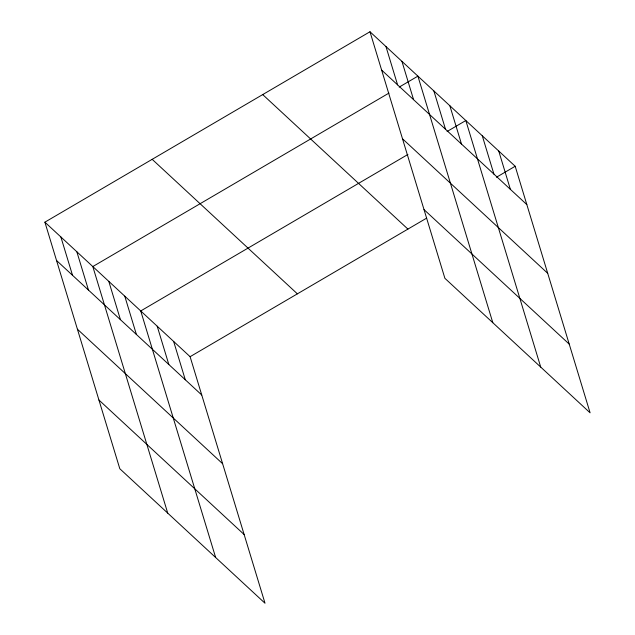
<?xml version="1.0" encoding="UTF-8"?>
<svg xmlns="http://www.w3.org/2000/svg" width="635" height="635" viewBox="0 0 635 635"><rect width="100%" height="100%" fill="white"/><g stroke="black" fill="none" stroke-linecap="round" stroke-linejoin="round"><path stroke-width="0.95" d="M44.895 222.163L190.103 356.687L265.017 603.25L119.809 468.733L44.895 222.163L369.983 31.75L515.191 166.267L590.106 412.837L444.897 278.313L369.983 31.75M388.953 93.099L92.813 266.557L167.727 513.12M399.169 87.114L417.901 76.144L492.816 322.707M407.924 154.448L140.732 310.952L215.646 557.514M447.088 131.501L465.82 120.531L540.734 367.101M190.103 356.687L426.641 218.13M496.459 177.236L515.191 166.267M381.627 70.08L526.836 204.597M402.503 138.795L547.711 273.312M424.013 209.598L569.222 344.114M262.699 94.583L407.916 229.108M152.178 159.329L297.386 293.846M56.539 260.493L201.747 395.01M77.422 329.216L222.631 463.733M98.933 400.01L244.142 534.535M498.737 151.019L510.381 189.349M482.275 135.779L493.919 174.109M449.85 105.735L461.494 144.066M433.872 90.94L445.516 129.27M401.931 61.341L413.575 99.671M385.953 46.545L397.597 84.876M173.649 341.44L185.293 379.77M157.194 326.192L168.839 364.522M124.762 296.148L136.406 334.478M108.791 281.353L120.436 319.683M76.843 251.762L88.487 290.092M60.873 236.966L72.517 275.288"/></g></svg>
